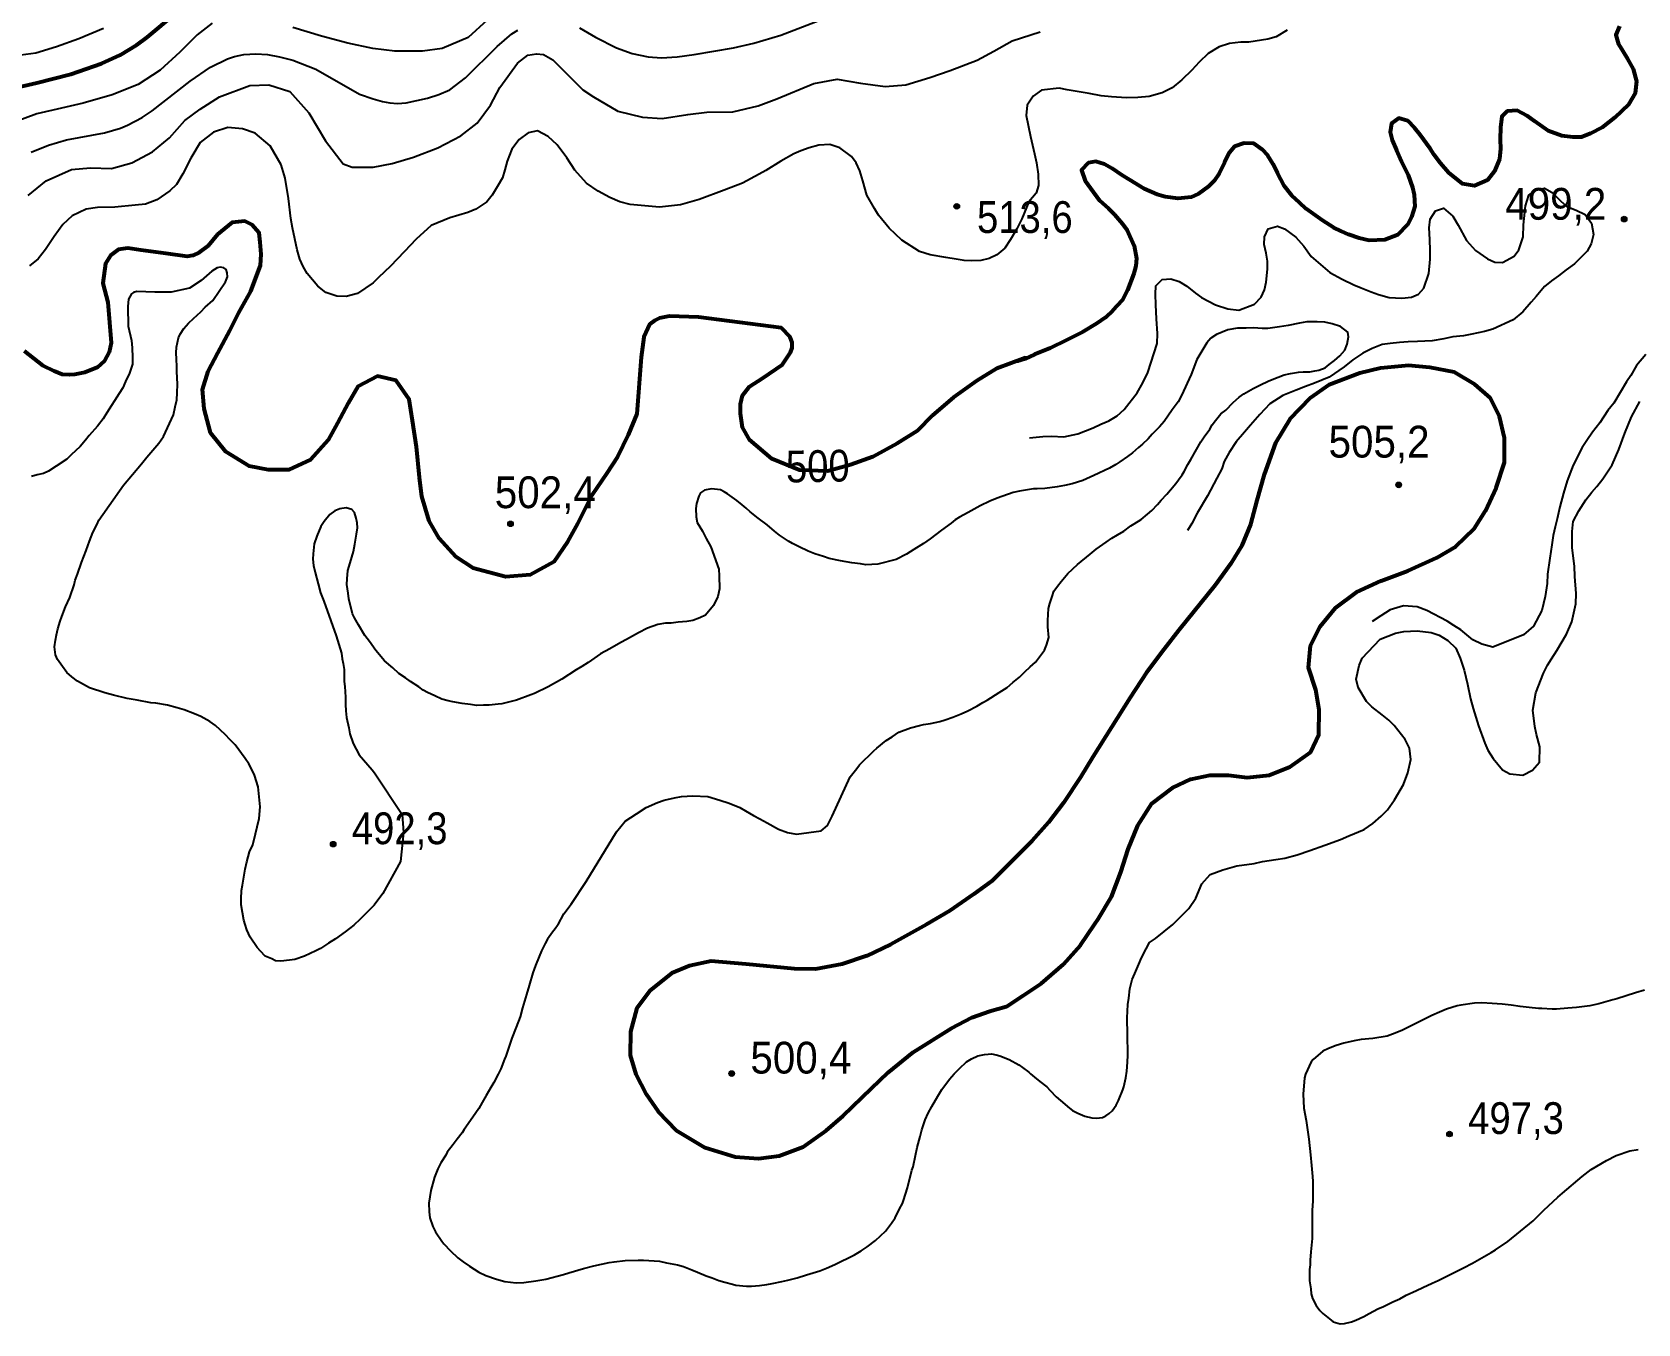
# Model space of a CAD drawing. Header units: metres. Extents: x 547833 to 556102, y 1844799 to 1850994.
# Drawn here: x 549873 to 550732, y 1847786 to 1848477 of the extents above; entities that cross this region are included whole.
import ezdxf
from ezdxf.enums import TextEntityAlignment as Align

# ---------------------------------------------------------------- set-up
doc = ezdxf.new("R2010")
doc.units = ezdxf.units.M
doc.header["$LTSCALE"] = 6.8
for name, color, linetype, lineweight in [('1', 7, 'Continuous', 25), ('2', 7, 'Continuous', 53), ('3', 7, 'Continuous', 25), ('5', 7, 'Continuous', 13)]:
    doc.layers.add(name, color=color, linetype=linetype, lineweight=lineweight)
doc.layers.add('4', color=7, linetype='Continuous')

msp = doc.modelspace()

# ---------------------------------------------------------------- hatches: boundary and pattern name
at = {"layer": '5'}
for points in [[(550369.06, 1848384.28, 1), (550366.06, 1848384.28, 1)], [(550726.18, 1848377.43, 1), (550723.18, 1848377.43, 1)], [(550605.53, 1848235.24, 1), (550602.53, 1848235.24, 1)], [(550130.29, 1848214.43, 1), (550127.29, 1848214.43, 1)], [(550035.39, 1848043.04, 1), (550032.39, 1848043.04, 1)], [(550248.64, 1847920.34, 1), (550245.64, 1847920.34, 1)], [(550632.7, 1847887.99, 1), (550629.7, 1847887.99, 1)]]:
    msp.add_hatch(color=256, dxfattribs=at).paths.add_polyline_path(points)

# ---------------------------------------------------------------- linework, layer by layer
at = {"layer": '1'}
for points in [[(550116.29, 1848483.93), (550106.19, 1848474.61), (550092.29, 1848468.74), (550081.63, 1848467.32), (550066.89, 1848467.23), (550055.08, 1848468.79), (550041.83, 1848471.49), (550027.65, 1848475.38), (550012.35, 1848479.92)], [(550165.62, 1848479.7), (550174.2, 1848474.81), (550185.53, 1848469.12), (550193.95, 1848465.98), (550202.37, 1848464.16), (550209.62, 1848463.8), (550217.93, 1848464.29), (550227, 1848465.47), (550248.12, 1848469.13), (550258.94, 1848471.58), (550273.4, 1848475.88), (550298.94, 1848485.61)], [(549858.79, 1848464.28), (549874.85, 1848466.36), (549885.92, 1848469.79), (549897.82, 1848473.98), (549911.09, 1848479.64)], [(549961.13, 1848476.05), (549951.95, 1848466.71), (549941.38, 1848457.08), (549929.63, 1848449.51), (549915.69, 1848443.91), (549900.17, 1848439.54), (549888.63, 1848436.7), (549875.41, 1848433.79), (549864.29, 1848429.7)], [(549872.4, 1848413.28), (549881.56, 1848417.04), (549891.21, 1848419.78), (549911.58, 1848423.67), (549920.17, 1848426.17), (549923.81, 1848427.63), (549931.74, 1848431.75), (549937.04, 1848435.28), (549957.43, 1848451.2), (549968.21, 1848458.78), (549977.34, 1848463.16), (549981.07, 1848464.42), (549986.17, 1848465.47), (549992.51, 1848465.84), (549998.77, 1848465.45), (550005.2, 1848464.26), (550012.27, 1848462.45), (550024.66, 1848457.64), (550048, 1848444.36), (550055.29, 1848441.74), (550060.36, 1848440.35), (550064.28, 1848439.65), (550068.32, 1848439.36), (550072.96, 1848439.59), (550084.45, 1848442.1), (550090.45, 1848444.12), (550096.37, 1848446.65), (550104.74, 1848453.1), (550121.57, 1848469.84), (550129.46, 1848476.55), (550132.68, 1848478.58)], [(549969.25, 1848482.26), (549961.13, 1848476.05)], [(550076.91, 1848410.49), (550089.99, 1848415.6), (550102.15, 1848421.91), (550110.98, 1848428.72), (550118.04, 1848438.32), (550123.15, 1848447.82), (550132.53, 1848460.84), (550138, 1848465.08), (550142.72, 1848465.83), (550146.45, 1848465.58), (550151.42, 1848462.59), (550167.58, 1848446.64), (550173.23, 1848442.81), (550186.16, 1848435.24), (550199.47, 1848432.03), (550209.87, 1848431.33), (550223.59, 1848433.39), (550233.88, 1848434.64), (550247.7, 1848434.75), (550261.26, 1848438.09), (550271.38, 1848441.8), (550291.13, 1848450.07), (550303.64, 1848452.38), (550316.06, 1848450.1), (550329.19, 1848448.43), (550340.31, 1848449.26), (550353.15, 1848453.17), (550364.04, 1848456.97), (550378.53, 1848462.38), (550387.47, 1848467.25), (550397.23, 1848472.88), (550412.17, 1848477.69)], [(550544.42, 1848478.57), (550538.45, 1848474.97), (550533.97, 1848473.62), (550523.9, 1848472.08), (550519.58, 1848472.03), (550513.58, 1848471.31), (550508.02, 1848469.67), (550502.05, 1848466.06), (550497.18, 1848461.31), (550493.36, 1848457.16), (550488.07, 1848451.87), (550482.81, 1848447.71), (550477.54, 1848444.98), (550470.57, 1848443.02), (550464.39, 1848442.43), (550458.32, 1848442.33), (550450.41, 1848442.81), (550444.89, 1848443.42), (550438.35, 1848444.55), (550426.56, 1848446.64), (550422.3, 1848447.41), (550412.97, 1848446.43), (550408.4, 1848443.16), (550405.29, 1848438.45), (550404.68, 1848432.93), (550407, 1848421.68), (550409.1, 1848412.33), (550410.17, 1848407.49), (550411.21, 1848401.53), (550411.31, 1848395.46), (550410.05, 1848391.3), (550406.13, 1848386.66), (550402.43, 1848377.56), (550399.71, 1848372.26), (550396.4, 1848366.58), (550393.28, 1848361.87), (550389.07, 1848358.32), (550384.98, 1848356.38), (550380.46, 1848355.35), (550375.69, 1848355.09), (550371.51, 1848355.22), (550367.25, 1848355.99), (550361.69, 1848356.91), (550353.35, 1848358.3), (550347.68, 1848360.18), (550338.13, 1848366.23)], [(549870.68, 1848390.01), (549880.3, 1848397.84), (549893.92, 1848403.93), (549904.13, 1848404.78), (549915.38, 1848404.58), (549926.25, 1848407.46), (549937.16, 1848413.36), (549946.29, 1848420.86), (549954.56, 1848430.22), (549962.71, 1848436.17), (549973.12, 1848442.92), (549989.23, 1848448.92), (549999.5, 1848449.25), (550010.64, 1848445.65), (550020.89, 1848434.36), (550029.77, 1848419.25), (550039.31, 1848407), (550044.03, 1848405.25), (550047.26, 1848405.25), (550055.22, 1848405.25), (550065.44, 1848407.14), (550076.91, 1848410.49)], [(550338.13, 1848366.23), (550331.43, 1848372.62), (550325.77, 1848379.62), (550323.6, 1848383.04), (550319.52, 1848390.24), (550317.3, 1848397.98), (550315.7, 1848403.23), (550313.72, 1848407.63), (550311.23, 1848411.01), (550305.07, 1848415.55), (550299.58, 1848417.29), (550293.68, 1848417.05), (550288.57, 1848415.63), (550284.12, 1848413.97), (550280.31, 1848412.39), (550273.43, 1848408.35), (550265.37, 1848403.52), (550261.77, 1848401.49), (550252.9, 1848396.72), (550243.1, 1848392.97), (550229.77, 1848387.99), (550219.72, 1848385.01), (550208.5, 1848383.8), (550200.73, 1848384.46), (550192.78, 1848385.26), (550187.32, 1848386.68), (550181.93, 1848388.91), (550175.75, 1848392.32), (550169.45, 1848396.68), (550163.16, 1848403.61), (550158.85, 1848410.13), (550153.82, 1848417.21), (550148.97, 1848421.59), (550143.32, 1848424.58), (550138.3, 1848423.65), (550133.46, 1848420.02), (550129.44, 1848414.89), (550127.01, 1848408.51), (550125.83, 1848403.72), (550124.57, 1848399.56), (550121.63, 1848394.72), (550118.98, 1848390.23), (550116.2, 1848386.69), (550110.27, 1848382.77), (550106.01, 1848380.97), (550096.41, 1848378.2), (550086.34, 1848374.1), (550078.26, 1848366.71), (550072.01, 1848360.18), (550068.19, 1848356.03), (550064.64, 1848352.24), (550058.17, 1848346.17), (550055.32, 1848343.26), (550046.88, 1848337.59), (550040.82, 1848336.05), (550035.83, 1848336.25), (550029.98, 1848338.26), (550025.73, 1848341.59), (550019.94, 1848348.41), (550017.9, 1848352.01), (550016.14, 1848355.96), (550014.72, 1848361.07), (550012.17, 1848372.78), (550011.24, 1848377.79), (550009.94, 1848388.53), (550008.15, 1848399.36), (550006, 1848406.47), (550000.28, 1848416.66), (549992.1, 1848423.36), (549985.4, 1848425.75), (549977.63, 1848426.41), (549969.93, 1848423.87), (549962.75, 1848418.35), (549957.67, 1848410.05), (549953.4, 1848401.68), (549950.09, 1848395.99), (549946.51, 1848392.52), (549939.57, 1848387.67), (549933.58, 1848385.5), (549927.9, 1848384.81), (549917.13, 1848383.82), (549907.86, 1848383.66), (549901.72, 1848382.75), (549894.31, 1848379.13), (549889.27, 1848374.51), (549884.59, 1848368.18), (549879.99, 1848361.21), (549876.11, 1848356.26), (549871.44, 1848352.49)], [(549986.82, 1848000), (549986.09, 1848002.31), (549984.66, 1848010.54), (549984.69, 1848013.82), (549984.87, 1848018.25), (549985.37, 1848021.16), (549986.75, 1848029.73), (549987.71, 1848033.55), (549989.18, 1848038.99), (549990.86, 1848042.76), (549992.42, 1848048.64), (549993.26, 1848052.3), (549994.28, 1848056.84), (549994.81, 1848063.03), (549993.79, 1848073.72), (549991.88, 1848080.04), (549990.39, 1848082.99), (549988.73, 1848086.06), (549986.83, 1848088.82), (549981.39, 1848096.13), (549978.77, 1848098.95), (549976.15, 1848101.76), (549971.01, 1848106.55), (549967.9, 1848108.73), (549963.16, 1848111.43), (549959.71, 1848112.86), (549954.2, 1848114.9), (549950.5, 1848116.02), (549945.21, 1848117.37), (549938.96, 1848118.46), (549936.36, 1848118.71), (549929.08, 1848120.11), (549923.7, 1848121.02), (549916.38, 1848122.69), (549911.8, 1848123.99), (549903.5, 1848126.68), (549897.1, 1848130.18), (549894.11, 1848132.52), (549891.4, 1848134.89), (549889.03, 1848138.02), (549886.43, 1848141.84), (549885.41, 1848144.42), (549884.89, 1848148.63), (549885.33, 1848152.1), (549885.83, 1848155), (549886.58, 1848158.23), (549887.78, 1848162.36), (549888.76, 1848164.9), (549890.7, 1848169.98), (549892.93, 1848175.09), (549895.39, 1848181.79), (549895.8, 1848184.26), (549897.11, 1848187.55), (549899.2, 1848193.79), (549901.69, 1848200.21), (549903.52, 1848205.13), (549905.37, 1848209.77), (549907.67, 1848214.32), (549908.55, 1848216.42), (549921.66, 1848235.1), (549931.38, 1848246.53), (549934.21, 1848250.15), (549940.57, 1848257.61), (549943.12, 1848261.19), (549948.4, 1848272.8), (549949.45, 1848277.05), (549950.29, 1848280.71), (549950.41, 1848284.43), (549950.55, 1848289.14), (549950.29, 1848295.95), (549950.27, 1848298.51), (549950.07, 1848302.47), (549949.94, 1848305.87), (549950, 1848308.87), (549951.11, 1848313.84), (549951.99, 1848315.94), (549954.05, 1848318.9), (549956.55, 1848321.76), (549959.09, 1848324.35), (549963.08, 1848327.82), (549965.49, 1848330.25), (549969.6, 1848333.88), (549976.36, 1848343.83), (549977.35, 1848346.55), (549977.22, 1848348.78), (549976.6, 1848350.52), (549975.37, 1848351.38), (549973.52, 1848351.76), (549971.79, 1848351.38), (549968.95, 1848349.65), (549963.26, 1848344.57), (549957.09, 1848340.48), (549947.21, 1848338.38), (549938.56, 1848338.38), (549928.93, 1848338.75), (549927.07, 1848338.25), (549925.96, 1848337.39), (549924.48, 1848334.54), (549924.11, 1848330.7), (549924.29, 1848320.13), (549925.93, 1848312.49)], [(550526.14, 1848286.86), (550529.78, 1848288.58), (550534.47, 1848291), (550539.5, 1848292.89), (550542.77, 1848294.14), (550546.1, 1848294.83), (550550.43, 1848295.5), (550552.84, 1848295.65), (550556.52, 1848295.81), (550559.17, 1848296.28), (550561.25, 1848296.67), (550564.68, 1848297.8), (550566.87, 1848299.63), (550569.6, 1848301.82), (550572.57, 1848304.31), (550575.19, 1848307.34), (550576.38, 1848310.47), (550577.18, 1848314.41), (550576.87, 1848316.94), (550572.94, 1848320.02), (550568.49, 1848321.47), (550564.55, 1848322.27), (550560.4, 1848322.48), (550554.84, 1848322.52), (550550.95, 1848321.76), (550544.96, 1848320.61), (550540.23, 1848319.75), (550534.06, 1848319), (550530.93, 1848318.9), (550526.34, 1848319.2), (550522.5, 1848319.16), (550517.82, 1848319.02), (550512.65, 1848318.25), (550506.56, 1848315.66), (550503.52, 1848313.72), (550501.39, 1848311.33), (550496.08, 1848302.28), (550493.07, 1848294.23), (550487.88, 1848283.07), (550486.01, 1848279.71), (550482.84, 1848275.33), (550478.47, 1848269.11), (550475.97, 1848266.24), (550472.17, 1848262.36), (550470.04, 1848259.97), (550466.98, 1848257.04), (550464.78, 1848255.2), (550461.56, 1848252.39), (550458.96, 1848250.37), (550454.74, 1848247.58), (550452.63, 1848246.18), (550449.31, 1848244.21), (550440.83, 1848240.19), (550435.02, 1848237.64), (550429.27, 1848235.8), (550425.25, 1848234.88), (550421.2, 1848234.25), (550414.62, 1848233.31), (550410.66, 1848233.11), (550408.66, 1848233.16), (550401.12, 1848231.95), (550397.66, 1848231.11), (550389.2, 1848228.09), (550385.25, 1848226.61), (550380, 1848224.12)], [(549925.93, 1848312.49), (549926.41, 1848308.57), (549926.62, 1848303.32), (549926.46, 1848299.89), (549924.92, 1848295), (549922.75, 1848290.61), (549921.32, 1848287.16), (549919.41, 1848284.08), (549912.84, 1848273.75), (549910.81, 1848270.51), (549907.73, 1848266.58), (549903.35, 1848261.63), (549901.38, 1848259.11), (549898.51, 1848255.78), (549893.78, 1848251.36), (549891.37, 1848248.93), (549885.69, 1848245.25), (549881.6, 1848242.62), (549878.89, 1848241.43), (549875.44, 1848240.59), (549872.54, 1848239.81)], [(550421.39, 1848181.03), (550423.37, 1848183.55), (550426.98, 1848187.83), (550432.08, 1848192.72), (550438.95, 1848198.25), (550442.2, 1848200.78), (550447.44, 1848204.55), (550450.45, 1848206.77), (550453.64, 1848208.58), (550456.96, 1848210.55), (550460.62, 1848213.27), (550462.48, 1848214.35), (550466.17, 1848216.79), (550469.67, 1848219.64), (550471.87, 1848221.47), (550475.02, 1848224.84), (550477.02, 1848227.08), (550480.05, 1848230.29), (550481.9, 1848232.65), (550484.77, 1848235.99), (550486.25, 1848237.88), (550488.18, 1848240.68), (550489.26, 1848242.37), (550491.22, 1848246.17), (550492.75, 1848248.78), (550495.79, 1848254.27), (550498.15, 1848258.26), (550499.97, 1848260.9), (550503.01, 1848265.11), (550504.3, 1848267.41), (550506.03, 1848269.61), (550508.86, 1848273.23), (550511.46, 1848275.25), (550515.39, 1848279.29), (550518.6, 1848282.1), (550521.08, 1848283.97), (550526.14, 1848286.86)], [(550685.85, 1848142.26), (550688.68, 1848146.61), (550693.86, 1848155.41), (550696.75, 1848162.01), (550698.79, 1848171.55), (550698.91, 1848177.17), (550698.29, 1848186.22), (550698.09, 1848191.81), (550696.9, 1848201.59), (550696.82, 1848210.23), (550697.43, 1848215.75), (550700.43, 1848221.4), (550704.19, 1848227.31), (550707.38, 1848231.38), (550710.06, 1848234.42), (550713.25, 1848238.5), (550718.26, 1848245.99), (550721.76, 1848254.11), (550725.01, 1848262.99), (550728.61, 1848271.6), (550733.06, 1848279.82)], [(550232.64, 1848232.42), (550230.53, 1848231.03), (550229.61, 1848229.21), (550228.37, 1848225.36), (550227.99, 1848222.61), (550228.1, 1848218.21), (550228.75, 1848215.15), (550231.45, 1848210.5), (550233.49, 1848206.62), (550236.04, 1848202.09), (550240.18, 1848190.2), (550240.47, 1848186.68), (550240.6, 1848179.72), (550239.68, 1848175.62), (550237.42, 1848170.79), (550233.07, 1848165.56), (550230.12, 1848164.07), (550226.29, 1848162.75), (550223.08, 1848162.21), (550218.43, 1848161.79), (550214.79, 1848161.35), (550211.67, 1848161.26), (550207.61, 1848160.62), (550202.01, 1848158.66), (550197.2, 1848156.08), (550190.93, 1848152.62), (550187.86, 1848150.96), (550181.87, 1848147.53), (550176.93, 1848144.79), (550170.36, 1848140.29), (550166.92, 1848138.17), (550163.88, 1848136.23), (550156.22, 1848131.32), (550148.89, 1848127.15), (550141.62, 1848123.71), (550139.73, 1848122.91), (550131.95, 1848120.11), (550124.23, 1848118.04), (550122.11, 1848117.92), (550117.34, 1848117.34), (550114.34, 1848117.4), (550110.66, 1848117.24), (550107.31, 1848117.83), (550102.84, 1848118.29), (550097.9, 1848119.11), (550095.4, 1848119.8), (550092.02, 1848120.67), (550088.26, 1848122.35), (550084.34, 1848124.15), (550082.04, 1848125.44), (550079.68, 1848127.29), (550075.22, 1848130.02), (550072.55, 1848132.12), (550069, 1848134.39), (550065.78, 1848137.42), (550061.34, 1848141.15), (550056.7, 1848146.57), (550053.4, 1848151.43), (550050.87, 1848154.69), (550047.48, 1848160.4), (550045.31, 1848164.12), (550044.2, 1848166.26), (550042.37, 1848174.3), (550042, 1848177.38), (550041.29, 1848182)], [(550380, 1848224.12), (550373.61, 1848220.5), (550369.07, 1848217.96), (550366.69, 1848216.53), (550364.61, 1848214.85), (550359.37, 1848211.08), (550353.4, 1848206.37), (550349.71, 1848203.93), (550344.56, 1848200.6), (550340.71, 1848198.28), (550335.09, 1848195.32), (550325.28, 1848192.85), (550318.92, 1848192.5), (550316.01, 1848193), (550311.38, 1848193.58), (550305.41, 1848194.71), (550299.28, 1848195.96), (550296.3, 1848197.02), (550291.58, 1848198.44), (550288.13, 1848199.87), (550283.3, 1848202.13), (550279.66, 1848203.97), (550277.52, 1848205.13), (550272.71, 1848208.39), (550270.04, 1848210.49), (550266.07, 1848213.85), (550261.23, 1848217.39), (550257.1, 1848220.87), (550254.87, 1848222.88), (550252.66, 1848224.61), (550249.83, 1848226.82), (550247.47, 1848228.67), (550244.83, 1848230.49), (550243.13, 1848231.56), (550241.16, 1848232.6), (550236.25, 1848233.15), (550232.64, 1848232.42)], [(550041.29, 1848182), (550041.36, 1848184.99), (550041.81, 1848189.46), (550043.02, 1848193.6), (550044.7, 1848199.64), (550045.51, 1848203.58), (550046.42, 1848208.96), (550047.01, 1848212.3), (550046.83, 1848214.99), (550046.24, 1848217.48), (550045.3, 1848220.5), (550043.98, 1848222.04), (550040.88, 1848222.95), (550037.39, 1848222.38), (550034.8, 1848221.36), (550032.2, 1848219.33), (550029.09, 1848215.68), (550027.27, 1848213.04), (550025.2, 1848207.81), (550023.72, 1848203.64), (550023.21, 1848198.45), (550022.99, 1848195.58), (550023.4, 1848192.21), (550024.28, 1848188.47), (550025.87, 1848182.4), (550027.17, 1848177.58), (550028.99, 1848173.1), (550032.69, 1848162.59), (550035.52, 1848154.53), (550037.65, 1848147.53), (550038.36, 1848145.19), (550038.73, 1848142.11), (550039.32, 1848139.62), (550039.85, 1848136.41), (550039.79, 1848133.41), (550039.76, 1848130.13), (550040.1, 1848127.32)], [(550154.3, 1848000), (550157.34, 1848005.72), (550161.26, 1848011), (550169.26, 1848023.09), (550185.52, 1848049.66), (550190.2, 1848055.43), (550196.28, 1848059.3), (550201.43, 1848062.63), (550207.37, 1848065.35), (550211.07, 1848066.51), (550216.46, 1848067.87), (550220.35, 1848068.63), (550226.43, 1848068.94), (550234.3, 1848068.62), (550240.82, 1848066.56), (550245.7, 1848065.02), (550251.41, 1848062.58), (550254.45, 1848060.96), (550258.76, 1848058.35), (550262.24, 1848056.63), (550266.07, 1848054.39), (550272.16, 1848051.15), (550277.08, 1848049.32), (550281.74, 1848048.47), (550294.93, 1848050.15), (550298.38, 1848052.97), (550300.89, 1848057.99), (550310.61, 1848079.16), (550314.07, 1848083.57), (550315.54, 1848085.46), (550323.18, 1848092.93), (550324.85, 1848094.42), (550329.77, 1848098.43), (550332.94, 1848100.53), (550336.63, 1848102.97), (550342.75, 1848105.28), (550347.58, 1848106.57), (550349.79, 1848107.13), (550353.44, 1848107.57), (550358.58, 1848108.62), (550361.31, 1848109.52), (550365.54, 1848111.03), (550369.9, 1848112.7), (550373.53, 1848114.42), (550378.22, 1848116.84), (550381.54, 1848118.81), (550383.81, 1848120.09), (550390.29, 1848124.15), (550394.51, 1848126.94), (550397.6, 1848129.59), (550401.1, 1848132.44), (550404.04, 1848135.21), (550406.85, 1848137.83), (550409.66, 1848140.45), (550412.99, 1848144.7), (550414.44, 1848146.87), (550415.53, 1848149.56), (550416.74, 1848153.7), (550416.34, 1848159.34), (550416.37, 1848162.62), (550416.58, 1848169.05), (550417.4, 1848171.72), (550418.64, 1848175.57), (550419.58, 1848178.39), (550421.39, 1848181.03)], [(550483.13, 1848000), (550491.76, 1848008.63), (550495.56, 1848014.24), (550498.65, 1848021.82), (550503.16, 1848026.86), (550509.92, 1848029.28), (550517.34, 1848031.46), (550526.63, 1848032.75), (550531.15, 1848033.78), (550538.24, 1848034.8), (550543.11, 1848035.55), (550549.63, 1848037.3), (550556.56, 1848039.59), (550564.54, 1848042.48), (550572.97, 1848045.58), (550577.37, 1848047.56), (550585.63, 1848050.81), (550590.2, 1848054.08), (550594.69, 1848057.99), (550597.95, 1848061.43), (550601.8, 1848066.71), (550606.56, 1848074.97), (550608.85, 1848081.18), (550610.53, 1848088.43), (550609.8, 1848094.43), (550607.47, 1848099.11), (550601.6, 1848106.57), (550598.69, 1848109.42), (550595.15, 1848112.19), (550589.67, 1848116.49), (550586.76, 1848119.34), (550582.33, 1848126.81), (550581.3, 1848131.33), (550582.8, 1848138.72), (550584.41, 1848142.6), (550594.07, 1848152.74), (550602.33, 1848155.99), (550606.71, 1848156.84), (550613.87, 1848157.23), (550621.36, 1848156.22), (550625.7, 1848154.82), (550630.36, 1848152.03), (550634.55, 1848147.89), (550636.96, 1848142.57), (550639.02, 1848136.1), (550640.89, 1848128.64), (550642.48, 1848120.82), (550643.9, 1848115.71), (550646.81, 1848106.29), (550650.17, 1848097.09), (550651.75, 1848093.27), (550654.54, 1848088.81), (550659.58, 1848082.85), (550663.54, 1848080.61), (550670.5, 1848080.01), (550675.64, 1848082.56), (550679.28, 1848086.85), (550679.55, 1848095.21), (550677.8, 1848101.72), (550676.81, 1848105.93), (550675.73, 1848114.77), (550677.32, 1848124.09), (550681.5, 1848134.53), (550683.71, 1848138.8), (550685.85, 1848142.26)], [(550040.1, 1848127.32), (550040.5, 1848121.68), (550040.42, 1848117.68), (550040.67, 1848114.44), (550041.11, 1848110.79), (550042.2, 1848105.37), (550042.89, 1848102.04), (550044.66, 1848096.84), (550047.81, 1848090.82), (550054.76, 1848082.83), (550056.08, 1848081.29), (550070.91, 1848058.94), (550071.54, 1848049.22), (550069.97, 1848033.85), (550060.52, 1848016.62), (550055.87, 1848010.36), (550052.69, 1848007.27), (550047.99, 1848002.57), (550045.27, 1848000)], [(550045.27, 1848000), (550045.05, 1847999.79), (550040.38, 1847996.09), (550035.14, 1847992.33), (550031.41, 1847990.16), (550027.07, 1847987.22), (550024.65, 1847986.07), (550018.59, 1847983.2), (550013.4, 1847981.43), (550010.47, 1847980.93), (550005.82, 1847980.51), (550003.11, 1847980.61), (550001.13, 1847981.65), (549997.52, 1847983.2), (549994.94, 1847985.74), (549993.26, 1847987.81), (549989.46, 1847993.33), (549987.7, 1847997.24), (549986.82, 1848000)], [(550154.3, 1848000), (550153.9, 1847999.59), (550152.63, 1847997.76), (550151.35, 1847995.93), (550148.6, 1847992.26), (550147.28, 1847989.93), (550145.36, 1847985.95), (550144.21, 1847982.95), (550142.1, 1847978.06), (550140.76, 1847974.15), (550138.75, 1847967.4), (550137.42, 1847962.6), (550135.26, 1847955.43), (550133.93, 1847950.62), (550131.88, 1847945.15), (550129.57, 1847939.35), (550128.08, 1847935.02), (550126.22, 1847929.57), (550125.51, 1847928), (550123.61, 1847922.94), (550122.27, 1847919.92), (550119.89, 1847915.59), (550118.23, 1847912.83), (550115.85, 1847908.51), (550113.6, 1847904.79), (550111.78, 1847901.61), (550108.64, 1847897), (550104.05, 1847890.35), (550102.86, 1847888.63), (550100.29, 1847885.18), (550098.04, 1847882.35), (550094.94, 1847878.24), (550094.12, 1847876.76), (550091.44, 1847872.5), (550089.9, 1847869.45), (550088.04, 1847864.89), (550086.17, 1847857.85), (550085.57, 1847854.42), (550085.16, 1847851.01), (550085.31, 1847846.28), (550085.66, 1847843.15), (550087.17, 1847838.57), (550088.69, 1847835.58), (550092.11, 1847830.73), (550093.07, 1847829.25), (550096.66, 1847825.5), (550100.64, 1847821.8), (550103.47, 1847819.55), (550106.8, 1847817.25), (550111.8, 1847814.16)], [(550359.64, 1847911.8), (550363.76, 1847917.41), (550366.2, 1847920.26), (550368.95, 1847923.05), (550372.7, 1847926.64), (550375.39, 1847928.23), (550378.77, 1847929.8), (550382.36, 1847930.5), (550384.31, 1847930.72), (550386.18, 1847930.84), (550388.7, 1847930.43), (550390.65, 1847929.76), (550395.52, 1847927.84), (550400.69, 1847924.96), (550402.74, 1847923.51), (550406.09, 1847921.02), (550406.98, 1847920.14), (550409.15, 1847918.4), (550411.98, 1847916.15), (550415.68, 1847913.21), (550417.57, 1847911.34), (550420.73, 1847907.94), (550423.14, 1847905.84), (550427.95, 1847901.84), (550429.58, 1847900.54), (550432.32, 1847899.07), (550436.06, 1847897.51), (550439.82, 1847896.65), (550442.31, 1847896.44), (550445.52, 1847896.9), (550447.41, 1847897.71), (550449.06, 1847898.89), (550450.66, 1847900.45), (550452.81, 1847903.37), (550454.1, 1847905.89), (550456.41, 1847911.69), (550456.93, 1847913.23), (550457.96, 1847918.1), (550458.56, 1847921.53), (550458.9, 1847926.42), (550459.17, 1847930.11), (550458.95, 1847941.66), (550458.84, 1847943.53), (550458.77, 1847947.67), (550458.78, 1847950.15), (550459.07, 1847957.2), (550459.56, 1847960.72), (550460.18, 1847965.74), (550461.49, 1847970.74), (550462.81, 1847973.95), (550464.93, 1847978.84), (550466.33, 1847982.17), (550468.95, 1847987.02), (550470.74, 1847990.38), (550473.92, 1847992.57), (550483.13, 1848000)], [(550735.59, 1847964.91), (550730.67, 1847963.48), (550720.75, 1847960.25), (550718.57, 1847959.76), (550711.12, 1847957.67), (550706.28, 1847956.63)], [(550706.28, 1847956.63), (550699.08, 1847955.69), (550694.54, 1847955.3), (550688.39, 1847954.85), (550686.16, 1847954.84), (550680.55, 1847955.08), (550678.81, 1847955.13), (550673.91, 1847955.69), (550669.02, 1847956.25), (550664.23, 1847956.94), (550659.33, 1847957.5), (550654.08, 1847957.9), (550648.47, 1847958.13), (550644.64, 1847958.07), (550637.21, 1847956.86), (550635.39, 1847956.53), (550629.52, 1847954.74), (550625.85, 1847953.21), (550621.72, 1847951.38), (550615.74, 1847948.35), (550611.75, 1847946.41), (550606.12, 1847943.54), (550602.21, 1847941.98), (550597.8, 1847940.37), (550590.27, 1847939.02), (550583.88, 1847938.54), (550580.23, 1847937.88), (550574.69, 1847936.51), (550570.61, 1847935.3), (550566.45, 1847933.71), (550563.52, 1847932.26), (550558.19, 1847927.82), (550557.22, 1847926.59), (550554.13, 1847919.92), (550553.59, 1847918.12), (550552.85, 1847909.36), (550553.33, 1847901.85), (550554.57, 1847895.3), (550555.95, 1847885.29), (550556.78, 1847876.83), (550557.31, 1847871.07), (550557.84, 1847865.3), (550558.15, 1847862.61), (550558.09, 1847852.19), (550557.8, 1847847.08), (550557.7, 1847844.71), (550557.79, 1847838.4), (550557.64, 1847832.06), (550557.25, 1847826.81), (550557.09, 1847824.93), (550556.72, 1847820.55), (550556.64, 1847817.94), (550556.29, 1847815.54), (550556.3, 1847812.2), (550556.36, 1847809.48), (550556.97, 1847805.21), (550557.27, 1847802.51), (550557.93, 1847799.99), (550559.85, 1847796.24), (550561.89, 1847793.49), (550563.42, 1847792.05), (550567.81, 1847788.34), (550569, 1847787.6), (550572.73, 1847786.42), (550575.07, 1847786.56)], [(550111.8, 1847814.16), (550115.67, 1847812.32), (550121.23, 1847810.38), (550125.84, 1847809.02), (550131.85, 1847808.32), (550135.98, 1847808.59), (550142.4, 1847809.52), (550147.74, 1847810.42), (550157.16, 1847812.87), (550159.94, 1847813.68), (550167.88, 1847816.06), (550173.45, 1847817.49), (550181.57, 1847819.2), (550184.2, 1847819.6), (550190.06, 1847820.26), (550197.16, 1847820.47), (550199.91, 1847820.59), (550208.6, 1847819.89), (550212.25, 1847819.11), (550218.11, 1847818), (550221.29, 1847817.07), (550225.83, 1847815.41), (550228.85, 1847814.07), (550233.52, 1847812.13), (550236.72, 1847811), (550240.24, 1847809.62), (550243.41, 1847808.7), (550247.58, 1847807.69), (550249.32, 1847807.19), (550255.12, 1847806.66), (550257.79, 1847806.67), (550262, 1847807.04), (550265.9, 1847807.49), (550268.81, 1847808.01), (550273.93, 1847809.09), (550277.21, 1847809.86), (550282.12, 1847811.1), (550287.19, 1847812.57), (550290.73, 1847813.66), (550294.35, 1847814.87), (550297.95, 1847816.26), (550302.29, 1847818.14), (550312.88, 1847823.4), (550316.5, 1847825.49), (550319.62, 1847827.62), (550324.17, 1847831.11), (550326.77, 1847833.48), (550329.35, 1847836.05), (550332.73, 1847840.29), (550334.67, 1847843.18), (550337.01, 1847847.9), (550338.46, 1847850.83), (550339.06, 1847852.48), (550341.26, 1847859.26), (550343.56, 1847868.63), (550344.15, 1847870.47), (550345.54, 1847876.47), (550346.45, 1847880.73), (550347.95, 1847886.63), (550348.92, 1847890.31), (550350.69, 1847895.65), (550352.18, 1847899.08), (550354.23, 1847902.78), (550357.37, 1847908.28), (550359.64, 1847911.8)], [(550575.07, 1847786.56), (550578.69, 1847787.46), (550581.05, 1847788.47), (550585.43, 1847790.33), (550588.23, 1847791.89), (550592.9, 1847794.4), (550595.97, 1847795.74), (550600.89, 1847798.29), (550604.56, 1847799.82), (550608.07, 1847801.7), (550613.47, 1847804.3), (550617.01, 1847805.94), (550621.95, 1847808.23), (550625.13, 1847809.71), (550628.42, 1847811.32), (550638.64, 1847816.32), (550643.56, 1847818.86), (550647.28, 1847821.02), (550653.45, 1847824.57), (550655.89, 1847825.96), (550662.44, 1847830.55), (550675.93, 1847841.62), (550681.74, 1847847.24), (550689.26, 1847854.17), (550691.63, 1847856.29), (550702.13, 1847865.29), (550707.05, 1847868.95), (550715.17, 1847873.84), (550720.34, 1847876.41), (550727.73, 1847878.98), (550732.11, 1847879.72)]]:
    msp.add_lwpolyline(points, dxfattribs=at)
at = {"layer": '2'}
for points in [[(549846.43, 1848443.77), (549875.33, 1848450.34), (549893.48, 1848455.01), (549909.87, 1848460.65), (549919.83, 1848465.18), (549928.89, 1848470.7), (549934.35, 1848474.73), (549949.59, 1848487.35)], [(550722.12, 1848480.71), (550720.12, 1848475.96), (550721.69, 1848470.99), (550723.92, 1848467.23), (550726.51, 1848463.2), (550729.42, 1848457.75), (550731.19, 1848451.2), (550730.51, 1848444.83), (550726.9, 1848438.75), (550719.69, 1848431.75), (550712.92, 1848426.42), (550706.7, 1848423.24)], [(550706.7, 1848423.24), (550701.77, 1848421.35), (550697.11, 1848421.27), (550691.38, 1848422.03), (550683.97, 1848424.67), (550676.74, 1848429.76), (550672.68, 1848432.65), (550667.49, 1848435.56), (550662.06, 1848435.23), (550659.19, 1848432.3), (550658.43, 1848426.57), (550658.25, 1848420.1), (550658.55, 1848414.98), (550657.94, 1848409.42), (550655.31, 1848403.14), (550651.55, 1848398.33), (550644.51, 1848395.22), (550638.11, 1848396.22), (550630.77, 1848402.26), (550626.44, 1848407.37), (550623, 1848411.79), (550620.81, 1848415.23), (550615.58, 1848422.49), (550612.53, 1848426.31), (550608.86, 1848430.06), (550604.18, 1848431.42), (550600.18, 1848428.52), (550599.45, 1848423.92), (550600.45, 1848419.69), (550602.87, 1848414.34), (550605.55, 1848408.22), (550609.01, 1848400.9), (550611.41, 1848394.43), (550612.23, 1848390.34), (550612.64, 1848384.26), (550610.94, 1848378.42), (550608.68, 1848374.43)], [(550608.68, 1848374.43), (550603.54, 1848368.98), (550596.61, 1848366.36), (550588.27, 1848365.99), (550582.96, 1848367.28), (550577.25, 1848369.17), (550573.17, 1848370.93), (550569.23, 1848372.87), (550563.29, 1848376.66), (550554.46, 1848383), (550551, 1848386.29), (550546.82, 1848390.13), (550542.81, 1848395.28), (550539.25, 1848402.1), (550536.9, 1848406.81), (550533.92, 1848411.45), (550530.96, 1848414.63), (550526.54, 1848417.8), (550521.34, 1848418.14), (550516.1, 1848416.21), (550513.27, 1848412.97), (550510.85, 1848407.68), (550508.01, 1848401.86), (550505.26, 1848397.98), (550502.25, 1848394.87), (550496.92, 1848391), (550492.95, 1848389.23), (550485.78, 1848388.52), (550479.23, 1848389.34), (550474.73, 1848390.56), (550467.92, 1848393.6), (550459.92, 1848398.43), (550455.9, 1848401.01), (550450.63, 1848404.56), (550446.65, 1848406.81), (550441.97, 1848408.18), (550438.02, 1848407.54), (550434.32, 1848403.54), (550436.28, 1848397.98), (550439.19, 1848393.98), (550444.02, 1848387.32), (550448.73, 1848383.05), (550452.02, 1848379.91), (550456.16, 1848374.93), (550458.67, 1848371.53), (550462.43, 1848363.12), (550463.74, 1848356.35), (550463.43, 1848352.28), (550462.3, 1848348.28), (550458.86, 1848339.48), (550455.98, 1848333.98), (550451.16, 1848328.55), (550447.1, 1848324.84), (550442.5, 1848321.54), (550434.85, 1848316.9), (550430.59, 1848314.78), (550426.34, 1848312.65), (550417.51, 1848308.35), (550409.21, 1848305.09), (550404.18, 1848302.71), (550399.99, 1848301.39), (550401.01, 1848302.11), (550404.27, 1848303.29), (550404.27, 1848303.29), (550389.04, 1848297.52)], [(550164.7, 1848214.41), (550159.22, 1848204.74), (550152.03, 1848194.08), (550139.31, 1848187.05), (550126.24, 1848186.12), (550108.85, 1848190.66), (550099.49, 1848196.83), (550090.6, 1848206.59), (550085.3, 1848215.87), (550081.36, 1848228.96), (550080.11, 1848239.25), (550078.51, 1848255.64), (550076.42, 1848269.61), (550074.5, 1848281.13), (550067.67, 1848291.13), (550057.6, 1848293.43), (550047.19, 1848287.86), (550041.87, 1848278.99), (550036.25, 1848268.26), (550031.22, 1848259.16), (550021.91, 1848248.76), (550009.92, 1848243.26), (549999.21, 1848243.27), (549988.92, 1848245.28), (549976.5, 1848252.91), (549968.22, 1848263.13), (549964.97, 1848275.92), (549963.97, 1848286.24), (549967.08, 1848296.15), (549972.16, 1848305.9), (549978.68, 1848317.79), (549983.5, 1848327.51), (549989.83, 1848338.85), (549995.06, 1848352.67), (549995.31, 1848358.65), (549994.82, 1848365.13), (549994.32, 1848370.12), (549990.59, 1848374.35), (549986.61, 1848376.35), (549979.9, 1848375.6), (549971.95, 1848369.12), (549966.98, 1848363.14), (549962.25, 1848359.65), (549958.77, 1848357.9), (549955.72, 1848357.42), (549944.43, 1848359.05), (549930.94, 1848360.89), (549923.98, 1848361.89), (549919, 1848361.14), (549914.78, 1848357.9), (549912.04, 1848353.66), (549910.73, 1848343.08), (549913.38, 1848333.09), (549915.18, 1848311.22), (549914.11, 1848306.17), (549911.51, 1848301.58), (549907.69, 1848298.06), (549901.11, 1848295.31), (549895.61, 1848294.39), (549893.01, 1848294.08), (549888.88, 1848294.39), (549884.6, 1848296.07), (549878.78, 1848298.98), (549868.8, 1848306.79)], [(550389.04, 1848297.52), (550378.35, 1848291), (550365.88, 1848281.92), (550354.5, 1848272.44), (550346.63, 1848264.18), (550335.7, 1848257.37), (550322.72, 1848250.31), (550310.72, 1848245.98), (550298.48, 1848242.54), (550283.39, 1848243.18), (550268.56, 1848249.21), (550256.73, 1848259.32), (550252.9, 1848265.97), (550251.88, 1848273.37), (550251.88, 1848278.48), (550252.9, 1848283.08), (550256.73, 1848287.94), (550263.62, 1848292.28), (550274.34, 1848299.69), (550278.68, 1848306.07), (550279.45, 1848308.63), (550279.45, 1848311.44), (550278.43, 1848314.25), (550273.58, 1848319.36), (550229.41, 1848324.98), (550213.84, 1848325.49), (550208.48, 1848324.47), (550205.93, 1848323.19), (550203.38, 1848321.15), (550200.06, 1848314.25), (550198.78, 1848303.52), (550196.33, 1848273.21), (550191.81, 1848262.09), (550186.06, 1848250.29), (550180.34, 1848241.5), (550172.36, 1848229.83), (550164.7, 1848214.41)], [(550441.32, 1848000), (550443.26, 1848002.84), (550450.4, 1848014.93), (550455.34, 1848028.06), (550459.33, 1848040.3), (550464.44, 1848053.06), (550472.02, 1848064.81), (550483.01, 1848073.2), (550492.75, 1848077.9), (550502.95, 1848079.92), (550512.99, 1848079.97), (550522.94, 1848078.7), (550534.8, 1848079.88), (550545.86, 1848084.48), (550556.8, 1848092.21), (550561.25, 1848101.75), (550561.46, 1848115.09), (550559.67, 1848125.58), (550555.74, 1848137.5), (550556.91, 1848149.39), (550562.07, 1848159.55), (550570.27, 1848169.42), (550581.52, 1848177.83), (550594.73, 1848184.01), (550608.85, 1848189.24), (550624.32, 1848196.21), (550634.67, 1848202.3), (550644.37, 1848211.7), (550650.51, 1848221.32), (550656.19, 1848233.63), (550660.55, 1848247.21), (550660.64, 1848260.41), (550657.95, 1848271.83), (550653.1, 1848281.68), (550644.78, 1848288.89), (550633.67, 1848295.51), (550620.71, 1848297.98), (550609.22, 1848299.06), (550594.23, 1848297.77), (550583.21, 1848294.99), (550566.88, 1848288.7), (550556.65, 1848281.59), (550545.86, 1848270.49), (550538.14, 1848257.67), (550531.96, 1848240.87), (550528.04, 1848226.94), (550524.76, 1848214.15), (550520.13, 1848202.88), (550514.13, 1848193.14), (550505.75, 1848181.55), (550486.47, 1848157.55), (550478.34, 1848147.16), (550469.13, 1848134.82), (550460.31, 1848121.48), (550440.4, 1848089.82), (550433.75, 1848078.96), (550424.59, 1848065.19), (550416.6, 1848054.69), (550407.89, 1848044.75), (550386.47, 1848023.36), (550376.75, 1848016.3), (550363.88, 1848007.3), (550351.29, 1848000)], [(550351.29, 1848000), (550332.12, 1847989.35), (550319.42, 1847983.24), (550306.24, 1847978.89), (550292.07, 1847976.26), (550280.71, 1847976.32), (550254.81, 1847978.91), (550236.22, 1847980.44), (550224.51, 1847977.98), (550215.19, 1847974.1), (550203.29, 1847964.57), (550196.46, 1847955.25), (550193.04, 1847942.57), (550192.85, 1847930.14), (550195.9, 1847920.07), (550201.39, 1847909.25), (550207.73, 1847900.1), (550217.59, 1847889.81), (550232.8, 1847880.69), (550248.93, 1847875.74), (550261.56, 1847874.92), (550272.62, 1847876.26), (550285.34, 1847881.2), (550297.73, 1847889.88), (550306.84, 1847897.65), (550321.88, 1847912.4), (550330.9, 1847920.93), (550344.32, 1847931.83), (550364.83, 1847944.63), (550375.62, 1847950.38), (550385.26, 1847953.77), (550394.1, 1847956.15), (550403.17, 1847962.08), (550412.7, 1847968.59), (550424.75, 1847978.93), (550433.84, 1847989.04), (550441.32, 1848000)]]:
    msp.add_lwpolyline(points, dxfattribs=at)
at = {"layer": '3'}
for points in [[(550406.47, 1848260.44), (550413.64, 1848261.15), (550418.3, 1848261.23), (550424.77, 1848261.05), (550432.32, 1848262.61), (550440.49, 1848265.7), (550444.6, 1848267.65), (550448.89, 1848269.46), (550453.39, 1848272.26), (550457.17, 1848275.62), (550464.15, 1848284.52), (550467.2, 1848289.89), (550469.76, 1848295.36), (550474.8, 1848310.96), (550474.95, 1848316.3), (550474.48, 1848324.14), (550474.05, 1848331.66), (550473.86, 1848337.27), (550474.13, 1848341.66), (550477.42, 1848345.12), (550482.04, 1848345.52), (550486.58, 1848343.98), (550490.74, 1848341.58), (550495.23, 1848337.77), (550498.57, 1848335.44), (550505.96, 1848331.66), (550512.52, 1848329.4), (550518.57, 1848328.68), (550526.88, 1848331.95), (550530.44, 1848335.76), (550532.24, 1848339.53), (550533.19, 1848343.67), (550533.79, 1848350.68), (550533.75, 1848355.02), (550533.07, 1848359.29), (550532.03, 1848363.84), (550532.17, 1848368.04), (550534.24, 1848372.16), (550539.21, 1848373.73), (550542.94, 1848372.25), (550548.95, 1848367.83), (550553.24, 1848363.03), (550557.15, 1848357.38), (550567.2, 1848348.93), (550573.78, 1848345.22), (550580.1, 1848342.28), (550584, 1848340.66), (550589.25, 1848338.55), (550593.29, 1848337.11), (550598.96, 1848335.54), (550605.79, 1848335.08), (550610.87, 1848335.7), (550614.71, 1848337.29), (550617.53, 1848340.54), (550620.14, 1848348.27), (550620.8, 1848356.08), (550620.9, 1848360.61), (550620.66, 1848366.54), (550620.39, 1848372.79), (550620.8, 1848377.36), (550623.79, 1848381.91), (550627.98, 1848383.23), (550633.01, 1848379), (550635.85, 1848374.19), (550640.38, 1848366.04), (550645.07, 1848360.64), (550651.58, 1848356.12), (550655.48, 1848354.49), (550659.55, 1848354.18), (550665.74, 1848357.67), (550668.39, 1848361.06), (550670.61, 1848367.93), (550670.79, 1848374.4), (550671.82, 1848384.52), (550673.71, 1848390.23), (550677.25, 1848392.91), (550682.11, 1848393.99), (550686.1, 1848391.73), (550690.66, 1848387.29), (550693.95, 1848384.14), (550699.02, 1848382.18), (550703.81, 1848379.86), (550707.11, 1848375.27), (550708.34, 1848369.13), (550707.01, 1848364.14), (550704.9, 1848360.33), (550701.89, 1848357.23), (550698.15, 1848353.55), (550693.55, 1848350.25), (550689.59, 1848347.03), (550685.87, 1848344.49), (550682.05, 1848341.44), (550677.55, 1848336.06), (550674.86, 1848332.99), (550670.49, 1848327.79), (550665.2, 1848323.6), (550654.37, 1848318.58), (550649.86, 1848317.23), (550643.09, 1848315.92), (550638.68, 1848315.06), (550632.96, 1848314.37)], [(550632.96, 1848314.37), (550628.09, 1848313.3), (550621.92, 1848312.39), (550614.08, 1848311.92), (550609.1, 1848311.8), (550604.47, 1848311.39), (550599.53, 1848310.96), (550595.26, 1848310.28), (550589.88, 1848308.17), (550584.85, 1848305.79), (550579.48, 1848302.24), (550574.78, 1848298.44), (550566.75, 1848292.95), (550558.94, 1848289.59), (550554.15, 1848287.88), (550549.22, 1848285.99), (550542.01, 1848283.02), (550535.12, 1848278.64), (550529.71, 1848272.82), (550524.75, 1848267.23), (550521.5, 1848263.45), (550517.13, 1848258.24), (550513.3, 1848252.62), (550510.67, 1848247.79), (550509.36, 1848243.92), (550506.77, 1848238.77), (550501.77, 1848229.46), (550496.14, 1848220.08), (550493.27, 1848214.57), (550490.97, 1848210.91)], [(550736.21, 1848304.99), (550731.29, 1848299.07), (550728.23, 1848293.71), (550725.9, 1848290.36), (550719.05, 1848279.06), (550715.84, 1848274.96), (550711.63, 1848268.49), (550707.73, 1848263.5), (550704.73, 1848258.94), (550702.12, 1848255.24), (550697.31, 1848245.79), (550694.14, 1848237.35), (550692.19, 1848230.83), (550690.18, 1848223.5), (550688.87, 1848217.05), (550687.78, 1848212.73), (550686.74, 1848208.09), (550686.04, 1848203.17), (550684.81, 1848196.09), (550683.59, 1848187.56), (550683.39, 1848182.54), (550682.47, 1848175.5), (550680.64, 1848168.03), (550676.17, 1848159.75), (550670.77, 1848155.06), (550654.34, 1848148.39), (550648.49, 1848150.1), (550643.7, 1848152.42), (550637.25, 1848157.76), (550633.58, 1848160.06), (550629.92, 1848162.35), (550619.09, 1848167.97), (550613.84, 1848170.07), (550606.52, 1848170.63), (550599.54, 1848168.33), (550594.45, 1848165.14), (550589.82, 1848162.16)]]:
    msp.add_lwpolyline(points, dxfattribs=at)
at = {"layer": '5'}
for centre in [(550367.56, 1848384.28), (550724.68, 1848377.43), (550604.03, 1848235.24), (550128.79, 1848214.43), (550033.89, 1848043.04), (550247.14, 1847920.34), (550631.2, 1847887.99)]:
    msp.add_circle(centre, 1.5, dxfattribs=at)

# ---------------------------------------------------------------- texts
at = {"layer": '4', "width": 0.9}
msp.add_text('500', height=17, rotation=1.088, dxfattribs=at).set_placement((550293.36, 1848236.81), align=Align.CENTER)
at = {"layer": '5'}
for s, width, p in [('499,2', 0.95, (550661.06, 1848377.11)), ('513,6', 0.9, (550378.4, 1848370.04)), ('505,2', 0.95, (550566.5, 1848249.87)), ('502,4', 0.95, (550120.37, 1848222.8)), ('492,3', 0.9, (550043.89, 1848043.04)), ('500,4', 0.95, (550257.14, 1847920.34)), ('497,3', 0.9, (550641.2, 1847887.99))]:
    msp.add_text(s, height=17, dxfattribs=dict(at, width=width)).set_placement(p)

doc.saveas('drawing.dxf')
